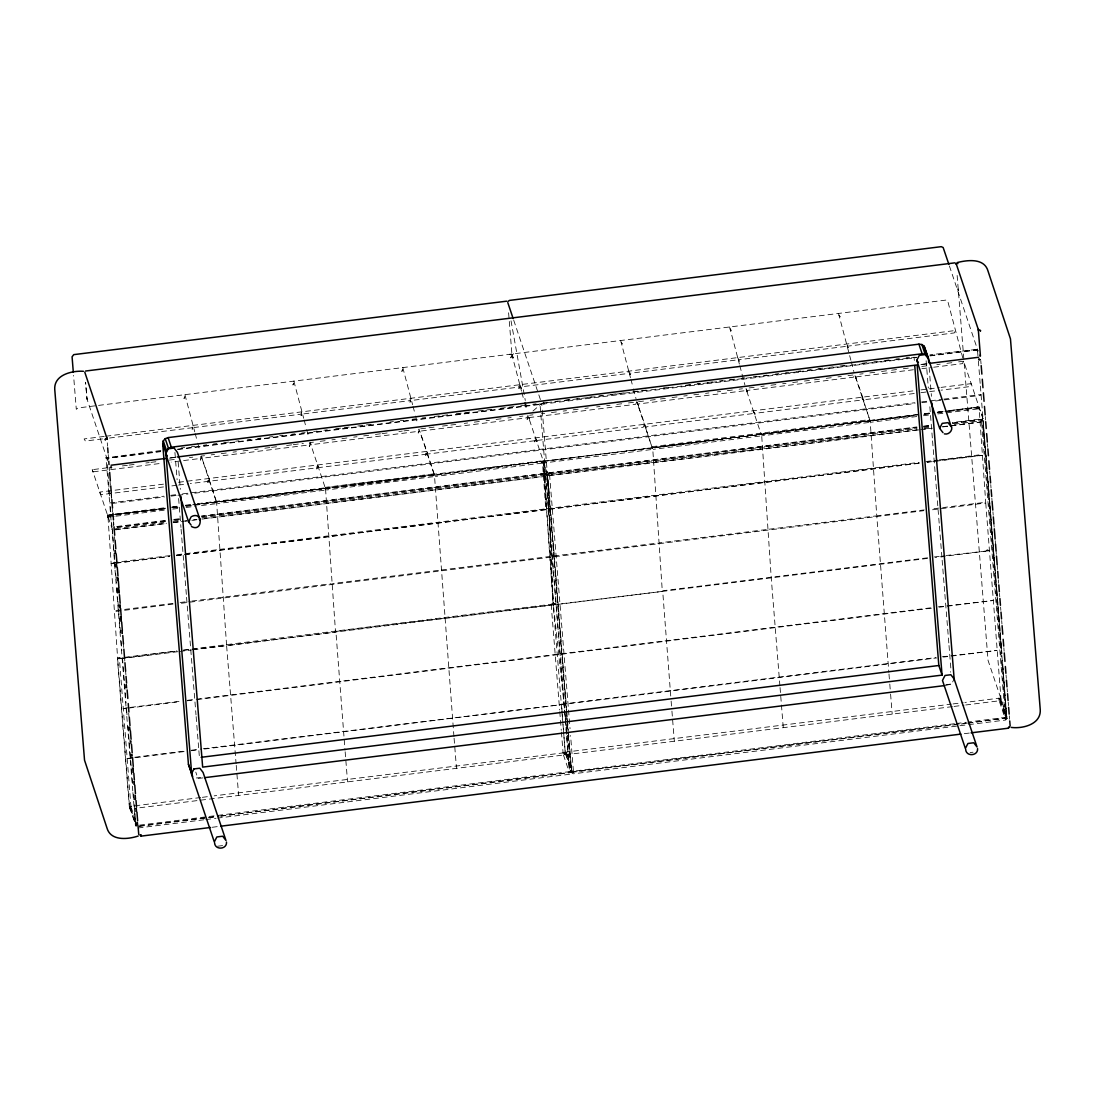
<?xml version="1.0" encoding="UTF-8"?>
<svg xmlns="http://www.w3.org/2000/svg" width="1095" height="1095" viewBox="0 0 1095 1095"><rect width="100%" height="100%" fill="white"/><g stroke="black" fill="none" stroke-linecap="round" stroke-linejoin="round"><path stroke-width="0.75" stroke-dasharray="5 3.75" d="M543.503 463.199L553.399 605.138A1.971 0.821 -4.3 0 1 555.083 604.098L555.055 603.687A1.971 0.972 -4 0 0 553.399 604.878L565.02 713.201M999.776 698.213L998.886 699.212L998.777 698.213L964.9 702.442M951.007 425.64L981.49 421.849C983.94 421.753 980.176 419.631 981.558 422.095L1005.237 717.403C1004.786 719.839 1007.592 716.719 1005.224 717.43L967.994 722.057M1000.584 698.418L999.037 700.157M1006.25 717.417L1006.976 718.224L1006.209 717.759M965.749 704.975L999.174 700.814L1000.981 698.788L985.76 503.152L984.446 502.413L930.901 509.079M975.7 349.469C978.013 349.223 976.165 349.141 975.741 350.249L930.011 355.93M967.966 723.22L1006.483 717.95L1002.418 660.367L1006.702 717.43M107.31 457.751L108.227 458.189C108.542 456.109 106.051 459.353 108.227 458.189L160.719 451.66M564.021 752.785L214.209 795.846M571.001 771.646L571.193 770.606L569.523 772.796L220.684 816.199M107.515 516.621L109.336 514.664L165.222 507.71M545.036 460.447L543.216 462.405L553.112 604.016L561.79 709.628M509.75 354.219L511.995 355.095L513.651 353.74M107.419 457.491L107.214 458.203L106.01 457.642M130.976 807.166L119.369 658.314A1.971 0.821 -4.6 0 0 117.699 659.354L107.953 516.498L109.459 515.225L165.345 508.272M107.803 517.675L109.5 515.485L165.372 508.532M114.92 568.524L112.265 527.941L111.745 529.241M204.519 455.698L201.179 456.122L199.906 458.531L171.19 462.104M313.444 442.147L310.104 442.558L308.831 444.981L202.411 458.216L201.179 456.122L216.769 502.81L208.721 478.529L207.557 481.444L190.284 483.593M434.113 473.834L419.029 429.007L417.77 431.43L311.336 444.666L310.104 442.558L325.694 489.26L325.188 487.384L434.113 473.834L434.619 475.709L426.571 451.414L425.407 454.329L319.411 467.524L318.152 466.853M542.244 410.132L547.295 472.93L527.954 415.457L526.695 417.866L420.261 431.115L419.029 429.007M555.069 603.947A1.971 0.972 -4 0 0 553.399 605.138L547.486 475.271L549.279 473.245L548.006 473.984M628.503 402.946L636.879 401.892L635.62 404.315L529.186 417.565L527.954 415.457M848.023 375.626L854.73 374.791L853.47 377.2L747.036 390.45L745.804 388.342L744.545 390.764L638.111 404L636.879 401.892L652.469 448.594L644.421 424.312L643.258 427.228L537.262 440.423L536.002 439.738M1006.045 717.855L982.448 421.862M570.125 772.399L569.386 772.632L570.728 771.934L569.4 772.632L563.2 754.222L565.006 752.197L563.049 752.443L563.172 753.442L564.007 752.771M86.738 397.649L87.107 399.374L85.533 382.675M220.56 816.035L569.537 772.427L571.207 770.606L567.511 724.78M567.388 735.156L571.877 771.797C574.642 773.426 572.658 770.483 571.754 772.208A1.971 1.779 -18.6 0 1 569.92 774.233L217.7 818.074M573.164 772.139L571.207 770.606L569.523 772.796M111.786 529.487L111.964 528.57M567.388 723.083L547.486 475.271L549.266 472.999L545.789 476.065L198.633 519.263M177.65 449.552L540.04 404.466L540.424 403.521M573.424 771.167L570.577 735.498M172.996 604.111L114.359 611.599L114.893 610.627L173.448 603.331M453.946 736.579L434.469 475.408L542.422 461.31L545.666 507.738L546.72 509.435L543.941 461.063M191.844 601.045L221.956 597.295L223.284 598.034L223.818 597.062L330.882 583.745L332.209 584.484L332.743 583.512L439.807 570.194L441.134 570.933L441.668 569.961L548.732 556.63L550.06 557.369L550.593 556.397L657.657 543.079L658.985 543.818L659.518 542.846L766.582 529.528L767.91 530.267L768.444 529.296L875.507 515.978L876.835 516.717L888.839 672.33M779.914 685.881L771.236 577.859L761.586 434.031L868.855 420.631L870.169 421.192L876.821 516.539M870.169 421.192L870.717 420.398L917.555 414.567M876.835 516.717L877.369 515.745L924.221 509.914M1005.224 717.43L1006.921 716.376L1005.101 718.416L999.174 700.814L1001.117 700.567L1000.981 698.788M945.355 685.497L951.61 683.992L954.156 678.996M1006.962 718.238L1005.497 719.374M570.29 772.303L571.727 772.208A1.971 1.779 -18.6 0 0 573.848 773.741L958.248 725.93M571.097 771.304L570.235 772.085M562.063 712.968L561.762 704.14L935.582 657.616M543.695 462.528L545.2 461.269L917.747 414.909M999.639 699.773L1000.611 698.678L998.914 700.006M107.762 517.415L108.597 514.896M543.312 461.734L544.311 460.68M976.083 349.483L929.915 354.807M532.95 411.077L541.71 403.412L542.121 408.449M540.04 404.466L540.971 404.233L540.04 404.466L539.931 403.466M976.507 349.579L975.741 350.249L977.958 350.811L977.753 350.14L979.902 356.546M569.989 772.536L570.714 771.934M977.287 349.633L975.59 350.017L976.521 349.784M1000.515 700.116L1006.442 717.718L1005.114 718.402L1006.469 717.978M214.935 502.099L186.862 505.493M323.86 488.548L217.467 501.784M432.785 474.997L326.392 488.233M918.897 429.883L548.691 475.846L549.594 474.573L917.035 428.857M565.951 754.195L571.877 771.797L572.74 771.77M545.242 461.556L544.448 462.172M543.667 402.029L543.928 403.973L916.474 357.613M541.245 462.487L543.065 462.761L541.122 461.803L541.286 462.747L543.106 463.021L541.286 462.747L541.573 462.117M977.835 408.243L976.986 408.531L976.959 407.573L944.834 411.542M1005.224 718.58L1006.825 717.088L1000.885 699.486M108.501 516.47L109.473 516.484L109.404 515.526L108.651 516.402M200.659 797.53L130.305 806.399L130.962 807.152M566.964 751.95L566.348 752.785L566.964 751.95L951.35 704.126M215.099 503.851L197.825 506.013M324.024 490.3L217.59 503.536M432.949 476.749L326.515 489.985M541.874 463.185L435.44 476.434M650.8 449.634L544.366 462.884M759.725 436.084L653.291 449.32M868.65 422.519L762.229 435.769M977.575 408.969L936.868 414.047M131.236 806.166L129.306 806.413L117.398 658.232L176.911 650.895M952.376 706.631L135 808.343M104.23 436.426L84.123 438.931L85.355 441.039L107.324 438.301M105.914 436.221L955.524 330.498L954.265 332.921L847.831 346.157L846.599 344.049L845.34 346.472L738.906 359.707L737.674 357.613L736.415 360.022L629.981 373.272L628.749 371.164L627.49 373.573L521.056 386.822L519.824 384.715L518.565 387.137L412.131 400.373L410.899 398.265L409.639 400.688L303.205 413.937L301.974 411.829L300.714 414.238L194.28 427.488L193.048 425.38L191.789 427.789L109.007 438.096M160.855 450.51L107.077 457.655L109.692 498.348M181.236 447.978L184.631 447.554M191.42 446.705L194.814 446.281M203.3 445.227L206.695 444.803M213.484 443.954L216.878 443.543M223.681 442.695L228.773 442.065M235.562 441.217L238.956 440.792M247.443 439.738L250.837 439.314M257.626 438.465L261.021 438.041M269.507 436.987L272.915 436.563M279.704 435.728L283.099 435.304M291.585 434.236L294.979 433.825M301.768 432.977L305.163 432.552M313.649 431.498L317.044 431.074M323.833 430.225L327.241 429.801M335.727 428.747L342.516 427.899M344.213 427.693L349.305 427.064M357.791 426.01L364.58 425.161M366.278 424.942L371.369 424.312M390.053 421.986L393.447 421.561M400.236 420.726L403.631 420.302M412.117 419.248L415.511 418.824M422.3 417.975L425.695 417.551M434.195 416.497L440.984 415.648M442.681 415.443L447.773 414.813M456.259 413.746L463.048 412.911M464.745 412.692L469.837 412.062M478.323 411.008L485.112 410.16M486.823 409.954L491.915 409.311M500.401 408.257L507.19 407.408M508.888 407.203L513.979 406.574M520.768 405.725L525.86 405.095M532.649 404.247L536.044 403.822M542.846 402.974L547.938 402.344M554.727 401.495L558.121 401.071M564.91 400.236L570.002 399.593M576.791 398.758L580.186 398.334M586.975 397.485L592.067 396.855M598.869 396.007L602.264 395.582M610.75 394.529L617.539 393.68M619.236 393.475L624.328 392.831M632.814 391.777L639.603 390.929M641.3 390.723L646.392 390.094M663.378 387.972L668.47 387.343M685.443 385.235L690.534 384.591M697.323 383.756L700.718 383.332M707.521 382.483L712.612 381.854M719.401 381.005L722.796 380.581M729.585 379.732L734.677 379.103M741.466 378.254L744.86 377.843M753.346 376.776L756.754 376.365M763.543 375.517L766.938 375.092M775.424 374.038L778.819 373.614M785.608 372.765L789.002 372.341M795.791 371.506L800.883 370.863M807.672 370.028L811.08 369.604M817.869 368.755L822.961 368.125M829.75 367.277L833.144 366.852M839.933 366.004L845.025 365.374M861.998 363.266L867.103 362.623M873.892 361.788L877.287 361.364M884.076 360.515L889.167 359.885M895.956 359.037L899.351 358.612M906.14 357.764L909.534 357.34M160.691 451.263L108.227 458.189M177.623 449.155L539.999 404.055L545.584 473.574L201.836 516.347M916.433 357.216L542.983 403.124M929.984 355.533L975.7 349.839M170.45 457.874L177.253 456.985M920.84 364.457L925.932 363.827M169.479 458.134L176.268 457.286M922.004 364.498L927.082 363.855M107.324 467.798L92.24 469.673L93.486 471.781L161.061 463.363M122.407 465.922L127.444 465.293M129.114 465.088L137.491 464.034M145.868 462.993L149.221 462.583M150.905 462.377L159.281 461.324M169.328 460.078L176.035 459.243M189.435 457.573L192.788 457.162M211.225 454.863L214.579 454.452M221.286 453.617L226.309 452.988M233.016 452.153L236.369 451.742M243.063 450.907L248.1 450.278M254.793 449.443L258.146 449.032M264.853 448.197L269.876 447.568M271.56 447.362L279.937 446.308M286.644 445.487L291.667 444.857M293.337 444.652L303.397 443.393M320.151 441.312L325.174 440.683M331.881 439.848L335.234 439.437M341.941 438.602L346.964 437.973M353.671 437.138L357.025 436.727M363.718 435.892L368.755 435.262M375.448 434.428L380.485 433.798M382.155 433.593L390.532 432.552M398.908 431.512L402.262 431.088M403.945 430.882L412.322 429.842M420.699 428.802L427.406 427.967M429.076 427.762L434.099 427.132M442.489 426.092L449.183 425.257M450.866 425.052L457.573 424.217M464.266 423.382L467.62 422.957M474.327 422.122L479.35 421.507M486.057 420.672L489.41 420.247M496.103 419.412L501.14 418.783M507.834 417.962L511.187 417.537M519.564 416.497L522.917 416.073M529.624 415.238L532.978 414.827M541.354 413.787L544.708 413.362M551.415 412.528L556.438 411.912M563.145 411.077L566.498 410.652M573.191 409.817L578.228 409.201M584.922 408.367L588.275 407.942M596.652 406.902L600.005 406.491M606.712 405.656L610.066 405.232M616.772 404.397L621.796 403.781M638.549 401.687L643.573 401.071M650.279 400.236L658.656 399.182M660.34 398.977L665.363 398.347M672.07 397.526L677.093 396.896M683.8 396.061L687.154 395.637M693.847 394.802L698.884 394.186M705.577 393.351L708.93 392.927M717.307 391.887L720.661 391.476M727.367 390.641L732.391 390.012M739.098 389.177L742.451 388.766M749.158 387.931L754.181 387.301M760.888 386.467L764.228 386.056M770.935 385.221L775.972 384.591M782.665 383.756L786.018 383.346M792.725 382.511L797.749 381.881M804.455 381.046L812.832 380.006M814.502 379.801L819.539 379.171M826.232 378.336L831.269 377.707M837.962 376.872L841.316 376.461M859.753 374.161L863.106 373.751M869.813 372.916L874.837 372.286M881.543 371.451L889.92 370.411M891.59 370.206L896.627 369.576M903.32 368.741L908.357 368.112M921.757 366.455L928.464 365.62M936.841 364.567L940.194 364.156M946.901 363.321L951.925 362.691M958.631 361.856L963.655 361.24L982.995 418.714L952.486 422.519M913.394 369.754L855.962 376.899L854.73 374.791L870.32 421.493L862.271 397.198L861.108 400.113L755.112 413.308L753.853 412.637M921.853 368.7L931.982 367.441M933.679 367.222L962.395 363.649L963.655 361.24L947.695 300.879L946.477 300.03L77.95 407.956L76.294 409.311L73.57 375.434M163.47 484.154L99.782 492.079L100.411 494.283M178.553 482.279L914.215 390.737M920.922 389.902L927.629 389.067M929.299 388.862L939.359 387.603M941.029 387.397L971.197 383.647L970.033 386.562L941.043 390.176M163.497 486.933L101.123 494.68L100.302 493.954M171.874 485.893L176.884 485.263M178.567 485.058L188.6 483.798M914.257 393.502L863.613 399.798L854.73 374.791M920.95 392.667L939.373 390.381M109.651 502.933L163.894 496.186M170.683 495.337L175.761 494.707M182.55 493.859L914.927 402.727M921.716 401.879L942.056 399.36M943.753 399.141L981.052 394.501A1.971 0.821 -4.6 0 1 979.382 395.541L930.271 401.66M111.854 503.495L164.359 496.966M171.135 496.117L176.213 495.487M177.896 495.282L188.066 494.009M194.842 493.174L543.667 449.758A1.971 0.821 -4.6 0 0 545.351 448.717A1.971 0.821 -4.6 0 0 547.568 449.279L915.023 403.549M921.798 402.714L928.574 401.865M651.963 446.719L869.813 419.618M171.997 506.875L178.772 506.027M185.534 505.192L195.704 503.919M197.387 503.714L541.149 460.94L543.024 461.775L547.486 475.271L547.254 474.354M165.112 508.203L108.528 515.348M171.805 507.368L178.499 506.533M543.736 461.146L917.09 415.347M924.248 413.732L930.942 412.897M937.635 412.062L942.644 411.446M949.338 410.611L977.78 407.066L979.094 407.627L982.42 455.219L927.123 462.09M172.12 507.437L178.882 506.588M185.657 505.753L192.433 504.904M194.13 504.699L541.272 461.501L543.476 463.199M917.733 414.649L545.187 461.009L543.503 463.459L541.313 461.748L194.157 504.946M924.509 413.814L931.284 412.966M938.059 412.117L943.137 411.487M944.834 411.282L977 407.272L979.204 408.983M172.148 507.683L178.923 506.848M185.698 505.999L192.474 505.165M924.509 414.061L931.284 413.226M938.059 412.377L943.137 411.747M107.693 516.06L166.344 508.764M173.037 507.929L179.744 507.094M186.451 506.26L434.469 475.408M923.797 414.512L930.49 413.677M937.197 412.842L947.257 411.597M948.927 411.378L979.094 407.627M114.126 516.416L108.665 517.1M115.796 516.21L166.016 509.969M172.709 509.134L179.416 508.299M186.109 507.464L196.156 506.218M916.775 416.538L871.155 422.218M923.482 415.703L930.175 414.882M116.672 526.517L167.535 520.193M174.324 519.345L181.099 518.51M201.439 515.978L916.885 426.94M923.66 426.106L932.132 425.052M117.165 526.887L166.262 520.768M173.037 519.933L181.51 518.879M916.939 427.365L549.471 473.095A1.971 0.821 -4.6 0 1 547.267 472.534A1.971 0.821 -4.6 0 1 545.584 473.574M923.715 426.516L932.187 425.462M952.499 422.944L981.284 419.358A1.971 0.821 -4.6 0 0 982.968 418.317M117.097 527.434L166.207 521.329M174.68 520.276L181.455 519.427M201.767 516.895L545.529 474.121M549.416 473.642L916.885 427.912M923.66 427.064L932.119 426.01M952.445 423.491L981.229 419.905M115.564 528.584L166.358 522.274M173.133 521.425L179.908 520.577M201.918 517.839L545.652 475.066L546.747 476.079M923.81 428.008L932.283 426.954M954.293 424.217L981.38 420.85M113.976 529.802L166.467 523.273M173.229 522.424L180.004 521.576M181.702 521.371L186.78 520.741M193.555 519.892L196.936 519.468M917.145 429.856L547.856 475.394L566.69 709.875M923.92 429.007L932.393 427.953M942.549 426.694L949.324 425.845M115.646 529.843L166.44 523.519M173.215 522.685L183.371 521.412M185.069 521.206L190.147 520.577M191.844 520.358L200.303 519.304M202 519.098L545.762 476.325L545.68 475.066M920.594 429.678L932.447 428.2M942.603 426.94L949.379 426.092M951.076 425.887L981.558 422.095M170.108 555.576L111.553 562.857L111.019 563.829L114.373 563.419M176.801 554.741L218.63 549.539L219.944 550.279L220.478 549.307L327.556 535.975L328.87 536.728L329.403 535.742L436.481 522.424L437.795 523.164L438.342 522.192L545.406 508.874L546.72 509.613L547.267 508.641L654.331 495.323L655.659 496.062L656.192 495.091L763.256 481.759L764.584 482.498L765.118 481.526L872.181 468.208L873.509 468.947L874.043 467.976L919.211 462.35M925.905 461.529L937.607 460.064M939.277 459.859L981.106 454.658L982.434 455.397L985.746 502.975L930.463 510.037M111.006 563.651L114.359 563.227M116.043 563.022L169.67 556.356M176.363 555.521L183.07 554.686M184.74 554.467L920.416 462.925M116.056 563.2L169.67 556.534M176.377 555.699L183.084 554.864M184.754 554.659L920.43 463.117M927.123 462.282L982.434 455.397M180.141 602.496L190.174 601.251M181.387 603.249L923.756 510.694M183.522 650.006L553.112 604.016L547.486 475.271L545.378 473.478M124.939 657.684L117.685 659.19L129.716 809L131.66 808.767L137.053 824.768M126.609 657.465L176.801 651.224M183.495 650.389L226.61 645.626L236.096 763.68M927.574 557.807L662.667 590.766L670.989 699.431M934.268 556.972L944.301 555.726M945.97 555.507L989.086 550.744L935.458 557.423M178.006 651.676L117.658 659.108A1.971 0.972 -4 0 1 119.328 657.903L119.369 658.163A1.971 0.972 -4 0 0 117.699 659.354M179.689 651.47L191.42 650.006M193.09 649.8L928.765 558.258M128.95 707.589L121.682 708.944L126.705 708.314M130.62 707.384L180.812 701.142M187.505 700.307L931.585 607.711M938.264 606.876L993.083 600.498L939.455 607.178M128.389 708.109L180.333 701.635M187.04 700.8L195.416 699.76M197.086 699.554L932.762 608.012M132.96 757.494L125.692 758.849L184.343 751.553M134.63 757.288L184.822 751.047M191.515 750.212L201.548 748.966M203.218 748.761L561.393 704.632M942.275 656.795L997.093 650.416L943.466 657.082M191.05 750.718L197.743 749.883M204.45 749.048L936.772 657.917M196.361 777.97L200.536 777.45M945.779 684.717L951.61 683.992M203.027 777.874L197.935 778.504L195.786 772.098M202.356 797.324L207.434 796.681M953.047 703.921L963.203 702.661M954.046 706.426L964.079 705.18M137.696 825.356L137.422 821.962L137.696 825.356L569.523 771.646L545.789 476.065M954.443 723.727L573.438 771.154L573.534 772.153L572.534 772.112L566.608 754.51M956.14 723.535L966.296 722.262M139.284 826.15L207.174 817.527M208.707 817.513L219.027 816.049M567.361 754.551L573.287 772.153L966.324 723.07M967.843 723.056L1005.265 718.224L1006.784 716.828L983.036 421.233M139.393 826.314L207.133 817.883M208.83 817.678L218.986 816.418M966.269 723.425L572.192 772.002M138.121 827.984L204.163 819.758M205.846 819.553L216.016 818.28M959.945 725.711L1005.662 720.031L1007.441 718.005L988.046 660.367L964.093 362.089M212.238 827.272L219.027 826.424M964.312 733.677L971.101 732.842M217.604 846.216L223.435 845.491M970.129 752.58L973.044 752.21M976.411 349.647L976.973 349.414M543.818 402.974L543.928 403.973L542.107 403.781M107.324 457.956L108.337 457.943L105.982 457.231L109.555 501.715M998.763 698.227L999.79 698.199M977.986 408.284L976.986 408.531L976.959 407.573L979.204 409.243M131.496 808.11L130.278 807.823M129.771 807.891L129.306 806.413L130.237 808.397L131.646 808.753M976.849 406.71C984.788 412.24 982.762 427.625 984.419 436.33M545.365 473.478L547.486 475.271M545.159 462.008L544.229 462.254M571.877 771.797L573.287 772.153M132.906 792.575L135.506 824.822L136.697 825.397L136.437 822.003M135.889 825.192L136.711 825.397M982.475 419.919L981.093 419.522L983.159 420.808L984.145 432.936M546.761 474.135L545.392 473.738L547.144 474.409M543.01 403.535L543.928 403.973M761.244 434.742L759.93 434.181L652.661 447.595L662.311 591.409L335.891 631.432L345.021 750.13M977.602 406.751L978.725 407.545M541.902 460.968L543.024 461.775M561.927 711.298L565.28 753.004L571.891 771.783M130.264 807.809L129.703 806.796M983.187 421.055L981.093 419.262L983.173 420.795M746.434 390.545L747.488 391.969L745.804 388.342L761.395 435.043L760.888 433.168M753.976 412.966L755.03 414.389L753.346 410.762L752.183 413.664L645.749 426.913L636.879 401.892M536.112 440.067L537.18 441.49L535.496 437.863L534.333 440.779L427.899 454.014L419.645 431.211M949.406 265.975L977.411 349.195M999.913 700.581L1005.84 718.183M513.706 320.192L540.629 400.222M107.406 459.777L86.943 398.936L85.602 382.223M130.894 808.712L136.286 824.713M130.237 808.397L136.163 826.013M129.566 807.207L135.684 825.479L135.479 824.822M565.184 753.702L564.91 752.895L564.212 754.797M564.541 753.524L564.815 754.345M318.262 467.182L317.646 464.978L316.482 467.88L210.048 481.129L201.179 456.122M310.104 442.558L310.72 444.775M92.87 471.877L92.24 469.673L111.594 527.147L109.692 503.413M543.038 460.27L543.544 462.158M107.337 514.499L107.844 516.375M838.483 313.321L850.883 360.228M851.308 361.843L853.867 371.561M729.557 326.871L739.385 364.074M739.809 365.689L744.942 385.111M620.632 340.422L630.46 377.638M630.884 379.253L633.033 387.343M633.457 388.958L636.017 398.662M511.707 353.972L521.535 391.189M521.918 392.612L524.094 400.893M524.505 402.399L526.668 410.598M402.782 367.537L412.61 404.739M413.034 406.354L415.169 414.444M415.607 416.059L417.742 424.148M293.857 381.087L303.685 418.29M304.109 419.919L306.244 428.008M306.682 429.623L308.817 437.713M184.918 394.638L194.759 431.854M195.184 433.469L197.319 441.559M197.757 443.174L199.892 451.263M555.069 603.851A1.971 0.821 -4.3 0 0 553.399 604.878A1.971 0.972 -4 0 0 551.141 604.18L551.168 604.426M511.036 320.849L525.285 400.51M525.573 402.18L527.065 410.474M549.567 474.587L568.387 708.342M565.212 714.884L567.21 733.458M545.762 476.325L569.619 772.646M984.542 438.027L985.774 453.303M985.911 455L989.866 504.22M990.003 505.917L991.235 521.193M991.372 522.89L992.59 538.165M992.727 539.862L995.464 573.807M995.601 575.505L996.683 589.083M996.82 590.78L1001.87 653.578L996.546 587.399M562.2 714.638L562.871 722.974M563.008 724.644L565.417 754.784M115.591 550.415L115.851 553.81M116.672 563.993L116.946 567.388M117.767 577.571L118.041 580.966M118.588 587.755L119.136 594.544M119.957 604.727L120.231 608.122M120.902 616.608L121.312 621.7M121.997 630.186L122.27 633.581M126.363 684.498L126.637 687.893M129.785 726.929L130.059 730.324M131.14 743.902L130.88 740.507L131.154 743.834M133.056 767.663L133.467 772.755M980.778 360.515L981.052 363.91M985.295 416.606L985.568 420.015M987.471 443.817L987.745 447.212M989.661 471.014L989.935 474.409M990.756 484.606L991.03 488.014M991.837 498.211L992.111 501.606M992.932 511.803L993.206 515.211M993.89 523.711L994.164 527.106M995.259 540.711L995.533 544.105M996.08 550.908L996.354 554.303M997.162 564.514L997.709 571.303M998.394 579.803L998.667 583.211M999.489 593.408L999.762 596.802M1000.584 607.013L1000.857 610.408M1001.679 620.605L1001.952 624.013M1003.855 647.802L1004.129 651.21M1006.045 674.999L1006.319 678.407M1007.14 688.604L1007.414 691.999M1008.221 702.21L1008.495 705.604M1009.316 715.802L1009.59 719.21M977.548 350.879L978.218 359.269M978.355 360.939L980.244 384.441M980.381 386.111L981.599 401.304M981.736 403.001L982.995 418.714M984.282 434.633L985.5 449.908M985.637 451.605L989.593 500.826M989.729 502.523L990.961 517.798M991.098 519.495L992.316 534.771M992.453 536.468L995.177 570.427M995.314 572.124L996.409 585.702M957.139 275.461L963.956 360.392M929.121 367.386L931.448 396.335M926.124 360.734L928.327 388.013M929.833 406.779L932.434 439.177M932.57 440.874L933.802 456.232M933.939 457.929L936.54 490.341M936.677 492.038L939.277 524.437M939.414 526.147L942.015 558.546M942.152 560.257L944.752 592.655M944.889 594.366L948.872 643.819M949.009 645.516L950.925 669.401A5.913 5.338 -18.6 0 1 950.351 672.166M914.051 357.052L914.325 360.46M888.976 674L889.646 682.363M889.783 684.033L890.454 692.382M890.591 694.052L892.192 714.118M780.051 687.55L783.267 727.669M671.125 701.101L671.796 709.464M671.933 711.134L674.342 741.233M568.524 710.039L570.03 728.709M566.827 711.572L568.332 730.242M568.469 731.939L571.604 770.976M547.349 475.709L566.443 713.338M566.58 715.035L568.072 733.705M568.209 735.402L571.084 771.044M551.182 604.591L559.641 709.957M559.778 711.654L561.27 730.338M561.407 732.049L563.049 752.443M508.6 312.759L511.995 355.095M454.083 738.249L456.492 768.334M345.158 751.8L347.567 781.885M236.233 765.35L238.642 795.449M178.156 462.076L180.346 489.342M174.926 452.468L177.116 479.733M178.622 498.485L180.949 527.448M181.086 529.159L183.686 561.53M183.823 563.241L186.424 595.612M186.561 597.322L196.005 714.912M196.142 716.609L198.742 748.994M198.879 750.691L199.427 757.507M107.283 442.845L107.556 446.199M108.227 454.548L108.624 459.558M109.24 467.25L109.514 470.645M111.43 494.447L111.704 497.842M113.606 521.644L113.88 525.053M118.109 577.749L118.383 581.144M118.931 587.947L119.478 594.749M120.299 604.946L120.573 608.341M121.121 615.144L121.668 621.946M122.353 630.446L122.626 633.841M123.448 644.038L123.708 647.446M124.529 657.643L124.803 661.038M125.624 671.249L125.898 674.643M126.719 684.84L126.993 688.249M133.412 768.143L133.686 771.537M134.507 781.734L134.767 785.142M135.588 795.34L135.862 798.734M136.683 808.945L136.957 812.339M137.778 822.537L138.052 825.945M110.102 481.677L110.376 485.044M111.047 493.434L111.457 498.458M112.265 508.6L112.539 511.995M113.36 522.205L113.634 525.6M114.523 536.591L114.797 539.986M115.605 550.183L115.878 553.577M116.7 563.774L116.973 567.169M117.795 577.366L118.068 580.761M118.739 589.247L119.15 594.352M119.971 604.536L120.245 607.93M120.929 616.43L121.34 621.522M126.377 684.375L126.65 687.769M128.704 713.256L128.977 716.65M129.785 726.847L130.059 730.242M133.056 767.609L133.467 772.7M114.619 550.429L114.893 553.824M115.714 564.007L115.988 567.402M116.795 577.585L117.069 580.98M117.617 587.769L118.164 594.558M118.985 604.741L119.259 608.136M119.944 616.622L120.34 621.714M121.025 630.2L121.299 633.594M125.391 684.512L125.665 687.92M128.799 726.957L129.073 730.351M129.894 740.535L130.168 743.929M130.976 754.113L131.249 757.507M132.071 767.691L132.481 772.783M133.166 781.269L133.439 784.663M134.247 794.847L134.658 799.939M135.342 808.425L135.616 811.819M110.376 506.848L110.91 513.637M111.594 522.137L112.552 534.045M112.689 535.742L115.18 567.196M115.7 573.137L116.398 582.485M116.919 588.439L117.767 599.458M117.904 601.155L120.614 634.333M121.162 641.136L121.86 650.375M122.517 658.136L126.076 702.99M126.623 709.779L127.307 718.265M127.978 726.136L132.755 786.155M133.439 794.641L134.124 803.128M134.261 804.825L136.04 826.438M115.057 570.221L119.136 621.152M119.273 622.85L125.952 706.015M126.089 707.712L132.769 790.877M325.543 488.959L335.535 632.075L226.61 645.626L216.618 502.509M569.523 771.646L569.564 772.44M551.155 604.33A1.971 0.821 -4.8 0 1 553.372 604.878M117.658 659.108A1.971 0.821 -4.6 0 1 119.341 658.054M986.882 550.21A1.971 0.972 -4 0 1 989.1 550.922A1.971 0.821 -4.6 0 0 986.882 550.361L986.869 549.95A1.971 0.972 -4 0 1 989.1 550.662A1.971 0.821 -4.6 0 0 986.882 550.101M111.95 527.119A1.971 0.821 -4.6 0 1 111.553 526.75M958.344 290.503L957.933 289.025L958.344 290.503M200.987 458.422L200.358 460.051L200.987 458.422M208.529 480.842L207.899 482.471L208.529 480.842M309.912 444.871L309.283 446.5L309.912 444.871M317.468 467.278L316.825 468.906L317.468 467.278M418.851 431.32L418.208 432.949L418.851 431.32M426.393 453.727L425.75 455.356L426.393 453.727M527.776 417.756L527.133 419.385L527.776 417.756M535.318 440.176L534.675 441.805L535.318 440.176M184.699 396.814L184.042 398.47L184.699 396.814M192.816 427.556L192.159 429.199L192.816 427.556M293.624 383.264L292.967 384.906L293.624 383.264M301.741 413.992L301.084 415.648L301.741 413.992M402.549 369.713L401.892 371.356L402.549 369.713M410.666 400.441L410.009 402.098L410.666 400.441M511.474 356.149L510.817 357.805L511.474 356.149M519.591 386.891L518.934 388.533L519.591 386.891M566.334 753.702L565.212 752.867L566.334 753.702M130.633 807.918L129.511 807.083L130.633 807.918M856.413 378.418L855.359 376.995L856.413 378.418M863.955 400.825L862.901 399.415L863.955 400.825M638.563 405.533L637.495 404.11L638.563 405.533M646.105 427.94L645.051 426.516L646.105 427.94M529.638 419.084L528.57 417.66L529.638 419.084M840.084 316.825L839.057 315.387L840.084 316.825M848.214 347.567L847.174 346.129L848.214 347.567M731.159 330.389L730.132 328.938L731.159 330.389M739.289 361.117L738.249 359.68L739.289 361.117M622.234 343.939L621.207 342.502L622.234 343.939M630.364 374.682L629.324 373.231L630.364 374.682M513.309 357.49L512.282 356.053L513.309 357.49M521.425 388.232L520.399 386.795L521.425 388.232M565.485 753.675L565.006 752.197L565.485 753.675M132.235 757.48L131.961 754.085L132.249 757.411M134.425 784.636L134.151 781.241L134.425 784.595M135.657 799.911L135.246 794.819L135.657 799.884M136.601 811.792L136.327 808.397L136.601 811.778"/><path stroke-width="1.5" d="M84.794 372.204L107.283 439.314L106.872 437.822M109.021 464.567L108.761 461.228M956.127 264.265L956.127 263.744M980.436 356.135L978.287 329.403L956.195 263.772M226.514 842.096C227.076 849.611 214.839 850.363 214.579 842.753M977.589 748.638C978.15 756.152 965.899 756.891 965.653 749.295M192.665 776.464L188.436 764.283L162.69 443.667L163.264 440.902L165.236 438.684L168.096 437.603L918.91 344.172L921.88 344.528L924.18 346.212L928.409 358.393L928.711 362.281M191.68 773.878L165.92 453.275L166.495 450.51L168.466 448.279L171.326 447.198L922.141 353.781L925.111 354.123L927.41 355.82L928.409 358.393M978.492 330.69L978.287 329.376M191.064 525.025L188.6 521.822L165.701 453.782L168.247 448.786L174.078 448.06L177.376 452.331L200.262 520.371M188.6 521.822L191.146 516.826M942.959 432.621L939.661 428.364L916.775 360.323L919.321 355.327L925.152 354.602L928.437 358.873L951.336 426.899M939.661 428.364L942.206 423.368L948.051 422.643L950.515 425.845M956.989 263.375L957.933 263.608M508.066 301.358L509.462 300.413L941.276 246.676L943.151 247.525L948.872 264.374M138.203 836.019C128.361 839.29 110.841 841.398 107.023 828.148L84.534 760.19L54.75 389.437C53.833 374.695 72.119 370.521 83.494 371.301M192.008 516.32C203.465 511.242 202.507 532.813 191.433 526.476M957.112 262.595C967.104 260.049 984.2 257.736 987.977 270.944L1010.466 338.889L1040.25 709.642C1041.167 724.466 1022.511 728.928 1011.109 727.395M85.602 371.027L955.059 262.827M111.047 465.224L165.372 458.463M177.253 456.985L917.145 364.95L942.056 675.109L202.657 767.116L180.894 496.158M929.327 363.403L978.56 357.271M201.124 757.302L938.826 665.5L942.056 675.109M204.724 777.655L943.657 685.703M140.94 836.142L210.541 827.478M220.725 826.205L960.917 734.102M971.101 732.842L1008.454 728.189M944.383 433.894C948.859 435.112 953.471 430.061 951.213 425.804M506.684 301.18L73.762 354.629L72.078 356.806L73.297 372.054M916.775 360.323L918.418 362.459M954.156 678.996L950.871 674.739L945.026 675.464L942.48 680.447L965.379 748.487L967.925 743.491L973.756 742.766L977.055 747.036L954.156 678.996L931.996 403.138M165.701 453.782L167.343 455.917M188.436 764.283L192.131 774.863M924.18 346.212L927.41 355.82M921.88 344.528L925.111 354.123M918.91 344.172L922.141 353.781M507.779 302.59L513.172 318.604M168.096 437.603L171.326 447.198M165.236 438.684L168.466 448.279M163.264 440.902L166.495 450.51M162.69 443.667L165.92 453.275M981.188 365.607L981.873 374.107M982.283 379.212L982.968 387.712M983.378 392.818L984.063 401.317M984.473 406.409L985.158 414.909M985.692 421.712L986.239 428.515M986.65 433.606L987.334 442.106M987.882 448.909L988.429 455.712M988.84 460.817L989.524 469.317M990.072 476.106L990.619 482.909M991.153 489.711L991.7 496.514M992.111 501.606L992.795 510.106M993.343 516.908L993.89 523.711M994.301 528.803L995.122 539.014M995.533 544.105L996.08 550.908M996.491 556.014L997.162 564.514M997.709 571.303L998.257 578.105M998.804 584.908L999.352 591.711M999.899 598.513L1000.447 605.302M1000.994 612.105L1001.542 618.908M1002.089 625.71L1002.76 634.21M1003.171 639.302L1003.718 646.105M1004.266 652.907L1004.95 661.407M1005.361 666.499L1005.908 673.302M1006.456 680.104L1007.003 686.907M1007.551 693.71L1008.084 700.499M1008.632 707.302L1009.179 714.104M1009.727 720.907L1010.137 725.999M914.736 365.579L938.826 665.5M107.68 447.869L108.09 452.878M109.651 472.342L110.335 480.842M110.746 485.947L111.293 492.75M111.841 499.553L112.511 508.053M112.922 513.144L113.469 519.947M114.017 526.75L114.701 535.25M115.112 540.341L115.796 548.841M116.207 553.947L116.891 562.447M117.302 567.538L117.973 576.038M118.383 581.144L118.931 587.947M119.478 594.749L120.163 603.249M120.573 608.341L121.121 615.144M121.668 621.946L122.353 630.446M122.763 635.538L123.448 644.038M123.844 649.143L124.529 657.643M124.939 662.749L125.624 671.249M126.034 676.34L126.582 683.143M127.129 689.946L127.814 698.446M128.225 703.537L128.909 712.037M129.306 717.143L129.99 725.643M130.401 730.735L131.085 739.235M131.496 744.34L132.18 752.84M132.591 757.945L133.275 766.445M133.823 773.234L134.37 780.037M134.767 785.142L135.451 793.642M135.999 800.445L136.547 807.234M136.957 812.339L137.642 820.839M138.052 825.945L138.736 834.445M110.499 467.469L111.457 467.811L111.348 466.812L110.499 467.469M1009.398 726.82L1008.495 727.833L1009.398 726.82M105.654 438.753L105.284 439.766L105.654 438.753M193.966 768.923L191.42 773.919L214.305 841.945L216.851 836.95L222.696 836.224L225.981 840.495L203.081 772.468L199.796 768.197L193.966 768.923M979.738 330.17L980.559 330.841L979.738 330.17M979.902 359.625L978.971 359.858L978.862 358.859L979.902 359.625M140.954 834.992C138.559 834.376 141.501 836.991 140.954 834.992"/></g></svg>
